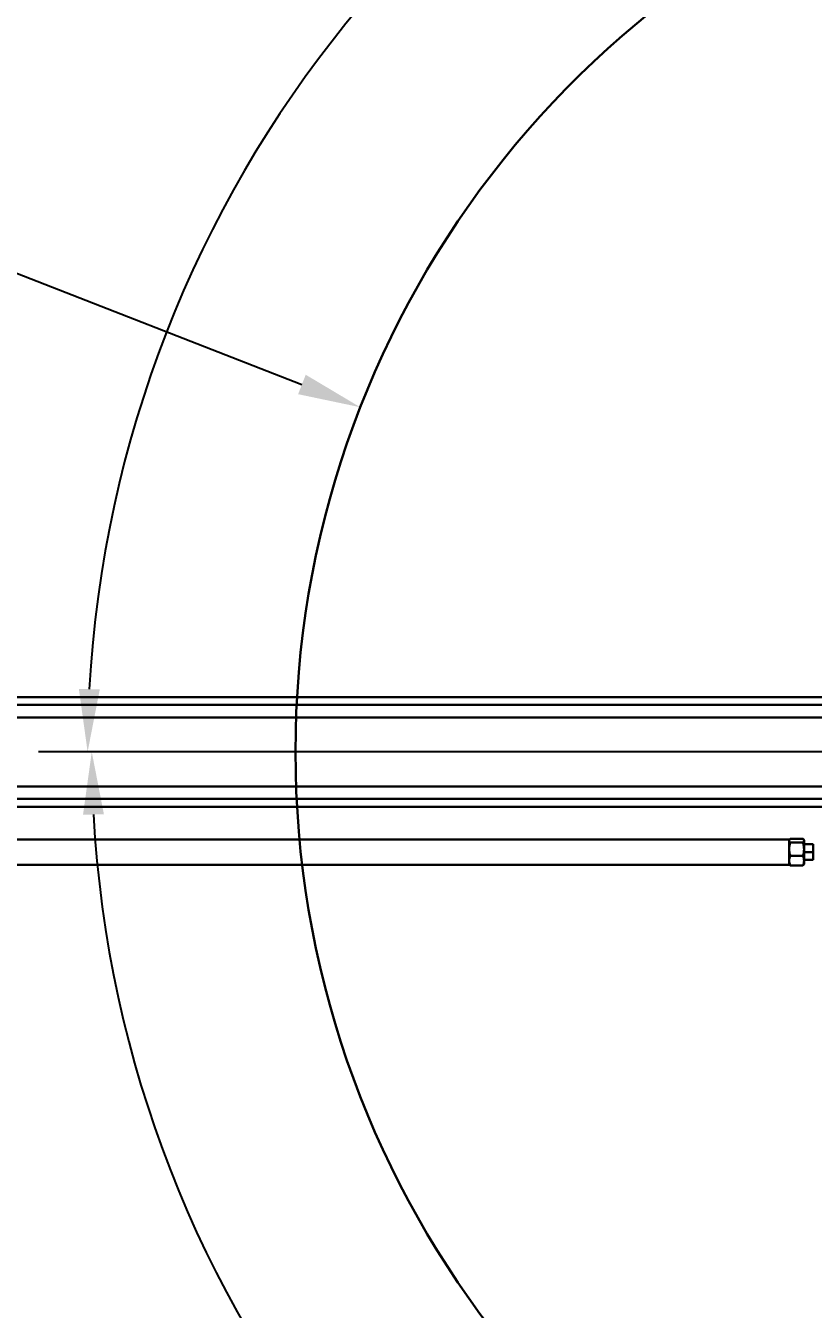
# Model space of a CAD drawing. Header units: millimetres. Extents: x 8 to 22425, y -1213 to 4973.
# Drawn here: x 1705 to 2208, y 650 to 1469 of the extents above; entities that cross this region are included whole.
import ezdxf

# ---------------------------------------------------------------- set-up
doc = ezdxf.new("R2010")
doc.units = ezdxf.units.MM
doc.header["$PDSIZE"] = -1
doc.styles.get("Standard").update_dxf_attribs({"font": 'hyswlongfangsong.ttf'})
doc.dimstyles.new('ISO-25', dxfattribs={"dimscale": 25, "dimtxt": 3.5, "dimasz": 1.6, "dimexe": 1.25, "dimexo": 0.625, "dimtad": 1, "dimdec": 0, "dimzin": 9, "dimdsep": 46, "dimtxsty": 'Standard', "dimcen": 2.5, "dimadec": 0, "dimazin": 2, "dimtfac": 1, "dimtdec": 0, "dimtofl": 0, "dimtmove": 0, "dimatfit": 3, "dimfxl": 1, "dimarcsym": 0})

# ---------------------------------------------------------------- blocks, each defined once
blk = doc.blocks.new('*D104')
at = {"color": 0, "lineweight": -2, "transparency": 16777216}
blk.add_line((1084.44, 1294.96), (808.66, 1351.99), dxfattribs=at)
at = {"color": 0, "transparency": 16777216}
blk.add_solid([(810.01, 1358.52), (807.31, 1345.46), (769.48, 1360.09)], dxfattribs=at)
at = {"layer": 'Defpoints', "color": 0, "transparency": 16777216}
for p in [(769.48, 1360.09), (2482.24, 1005.88)]:
    blk.add_point(p, dxfattribs=at)
at = {"color": 0, "transparency": 16777216, "insert": (978.16, 1377.57), "char_height": 87.5, "attachment_point": 5, "rotation": 348.31562}
blk.add_mtext('R1749', dxfattribs=at)
blk = doc.blocks.new('*D152')
at = {"color": 0, "lineweight": -2, "transparency": 16777216}
blk.add_line((2450.69, 1005.88), (1713.38, 1005.88), dxfattribs=at)
blk.add_arc((2482.24, 1005.88), 737.61, 33.10748, 176.89252, dxfattribs=at)
at = {"color": 0, "transparency": 16777216}
for points in [[(3105.78, 1412.26), (3094.42, 1405.29), (3121.03, 1374.69)], [(1752.38, 1045.69), (1739.05, 1046.05), (1744.63, 1005.88)]]:
    blk.add_solid(points, dxfattribs=at)
at = {"layer": 'Defpoints', "color": 0, "transparency": 16777216}
for p in [(3996.92, 1880.38), (2610.33, 1732.29), (3006.19, 1308.38), (2466.32, 1005.88), (2482.24, 1005.88)]:
    blk.add_point(p, dxfattribs=at)
at = {"color": 0, "transparency": 16777216, "insert": (2216.04, 1757.1), "char_height": 87.5, "attachment_point": 5, "rotation": 19.51254}
blk.add_mtext('150°', dxfattribs=at)
blk = doc.blocks.new('*D153')
at = {"color": 0, "lineweight": -2, "transparency": 16777216}
blk.add_line((2450.69, 1005.88), (1716.02, 1005.88), dxfattribs=at)
blk.add_arc((2482.24, 1005.88), 734.97, 183.11864, 326.88136, dxfattribs=at)
at = {"color": 0, "transparency": 16777216}
for points in [[(1741.69, 965.72), (1755.02, 966.08), (1747.27, 1005.88)], [(3092.13, 607.8), (3103.49, 600.82), (3118.75, 638.4)]]:
    blk.add_solid(points, dxfattribs=at)
at = {"layer": 'Defpoints', "color": 0, "transparency": 16777216}
for p in [(2466.32, 1005.88), (2482.24, 1005.88), (3006.19, 703.38), (2009.81, 442.86), (3996.92, 131.38)]:
    blk.add_point(p, dxfattribs=at)
at = {"color": 0, "transparency": 16777216, "insert": (2307.38, 353.31), "char_height": 87.5, "attachment_point": 5, "rotation": 345}
blk.add_mtext('150°', dxfattribs=at)
blk = doc.blocks.new('*D154')
at = {"color": 0, "lineweight": -2, "transparency": 16777216}
for p, q in [((1471.02, 1400.45), (1881.36, 1240.34)), ((2482.24, 943.38), (2482.24, 1068.38)), ((2419.74, 1005.88), (2544.74, 1005.88))]:
    blk.add_line(p, q, dxfattribs=at)
at = {"color": 0, "transparency": 16777216}
blk.add_solid([(1883.79, 1246.55), (1878.94, 1234.13), (1918.63, 1225.8)], dxfattribs=at)
at = {"layer": 'Defpoints', "color": 0, "transparency": 16777216}
for p in [(1918.63, 1225.8), (2482.24, 1005.88)]:
    blk.add_point(p, dxfattribs=at)
at = {"color": 0, "transparency": 16777216, "insert": (1584.17, 1420.04), "char_height": 87.5, "attachment_point": 5, "rotation": 338.6848}
blk.add_mtext('R605', dxfattribs=at)

msp = doc.modelspace()

# ---------------------------------------------------------------- linework, layer by layer
at = {"color": 161, "lineweight": 30, "true_color": 0x67adff}
for p, q in [((1530.03, 1040.88), (2310.54, 1040.88)), ((1563.61, 1035.88), (2310.54, 1035.88)), ((1513.67, 1027.88), (2586.32, 1027.88)), ((1522.24, 983.88), (2586.32, 983.88)), ((2310.54, 975.88), (1563.61, 975.88)), ((1530.03, 970.88), (2310.54, 970.88)), ((2201.06, 950.4), (2192.92, 950.4)), ((2192.24, 949.88), (1547.24, 949.88)), ((2192.24, 949.88), (2192.24, 933.88)), ((2192.41, 949.79), (2192.24, 949.5)), ((2201.06, 948.04), (2192.92, 948.04)), ((2201.74, 949.5), (2201.58, 949.79)), ((2201.74, 949.5), (2201.74, 949.22)), ((2201.74, 949.22), (2201.74, 943.78)), ((2207.66, 946.88), (2201.74, 946.88)), ((2201.74, 943.78), (2201.74, 936.45)), ((2207.66, 946.88), (2207.66, 941.88)), ((1547.24, 933.88), (2192.24, 933.88)), ((2192.24, 934.27), (2192.41, 933.98)), ((2192.48, 933.99), (2192.92, 933.37)), ((2201.06, 939.53), (2192.92, 939.53)), ((2201.06, 933.37), (2201.5, 933.99)), ((2201.58, 933.98), (2201.74, 934.27)), ((2207.66, 941.88), (2201.74, 941.88)), ((2201.74, 936.88), (2207.66, 936.88)), ((2201.74, 936.45), (2201.74, 934.27)), ((2207.66, 941.88), (2207.8, 941.88)), ((2207.66, 941.88), (2207.66, 936.88)), ((2201.06, 933.37), (2192.92, 933.37))]:
    msp.add_line(p, q, dxfattribs=at)
at = {"lineweight": 30}
msp.add_arc((2482.24, 1005.88), 605, 30, 330, dxfattribs=at)
at = {"color": 161, "lineweight": 30, "true_color": 0x67adff}
for points, knots in [([(2192.24, 949.22), (2192.33, 949.53), (2192.44, 949.93), (2192.84, 950.32), (2192.92, 950.4)], [0, 0, 0, 0, 0.784891, 1, 1, 1, 1]), ([(2201.06, 950.4), (2201.15, 950.32), (2201.55, 949.93), (2201.66, 949.53), (2201.74, 949.22)], [0, 0, 0, 0, 0.215109, 1, 1, 1, 1]), ([(2192.92, 948.04), (2192.65, 948.34), (2192.28, 948.73), (2192.25, 949.13), (2192.24, 949.22)], [0, 0, 0, 0, 0.764937, 1, 1, 1, 1]), ([(2192.24, 943.78), (2192.24, 943.89), (2192.25, 945.32), (2192.6, 946.73), (2192.92, 948.04)], [0, 0, 0, 0, 0.070222, 1, 1, 1, 1]), ([(2192.92, 939.53), (2192.73, 940.22), (2192.35, 941.61), (2192.28, 943.06), (2192.24, 943.78)], [0, 0, 0, 0, 0.49546, 1, 1, 1, 1]), ([(2201.74, 949.22), (2201.73, 949.13), (2201.7, 948.73), (2201.34, 948.34), (2201.06, 948.04)], [0, 0, 0, 0, 0.235063, 1, 1, 1, 1]), ([(2201.06, 948.04), (2201.25, 947.35), (2201.64, 945.96), (2201.71, 944.51), (2201.74, 943.78)], [0, 0, 0, 0, 0.495457, 1, 1, 1, 1]), ([(2201.74, 943.78), (2201.74, 943.68), (2201.73, 942.25), (2201.38, 940.84), (2201.06, 939.53)], [0, 0, 0, 0, 0.070221, 1, 1, 1, 1]), ([(2192.24, 936.45), (2192.24, 936.52), (2192.25, 937.56), (2192.6, 938.58), (2192.92, 939.53)], [0, 0, 0, 0, 0.070219, 1, 1, 1, 1]), ([(2192.92, 933.37), (2192.73, 933.87), (2192.35, 934.88), (2192.28, 935.92), (2192.24, 936.45)], [0, 0, 0, 0, 0.495461, 1, 1, 1, 1]), ([(2201.06, 939.53), (2201.25, 939.03), (2201.64, 938.02), (2201.71, 936.97), (2201.74, 936.45)], [0, 0, 0, 0, 0.495452, 1, 1, 1, 1]), ([(2201.74, 936.45), (2201.74, 936.37), (2201.73, 935.33), (2201.38, 934.31), (2201.06, 933.37)], [0, 0, 0, 0, 0.07022, 1, 1, 1, 1])]:
    msp.add_open_spline(points, degree=3, knots=knots, dxfattribs=at)

# ---------------------------------------------------------------- dimensions: what is measured, and where the dimension line sits
dim = msp.add_angular_dim_2l(base=(2610.33, 1732.29), line1=((2482.24, 1005.88), (2466.32, 1005.88)), line2=((3006.19, 1308.38), (3996.92, 1880.38)), dimstyle='ISO-25')
dim.commit()
dim.dimension.update_dxf_attribs({"geometry": '*D152', "text_midpoint": (2235.87, 1701.13), "dimtype": 162})
for mpoint, picture, middle in [((1918.63, 1225.8), '*D154', (1562.58, 1364.72)), ((769.48, 1360.09), '*D104', (966.13, 1319.42))]:
    dim = msp.add_radius_dim(center=(2482.24, 1005.88), mpoint=mpoint, dimstyle='ISO-25')
    dim.commit()
    dim.dimension.update_dxf_attribs({"geometry": picture, "text_midpoint": middle, "dimtype": 164})
dim = msp.add_angular_dim_2l(base=(2009.81, 442.86), line1=((2482.24, 1005.88), (2466.32, 1005.88)), line2=((3006.19, 703.38), (3996.92, 131.38)), dimstyle='ISO-25')
dim.commit()
dim.dimension.update_dxf_attribs({"geometry": '*D153', "text_midpoint": (2307.38, 353.31)})

doc.saveas('drawing.dxf')
